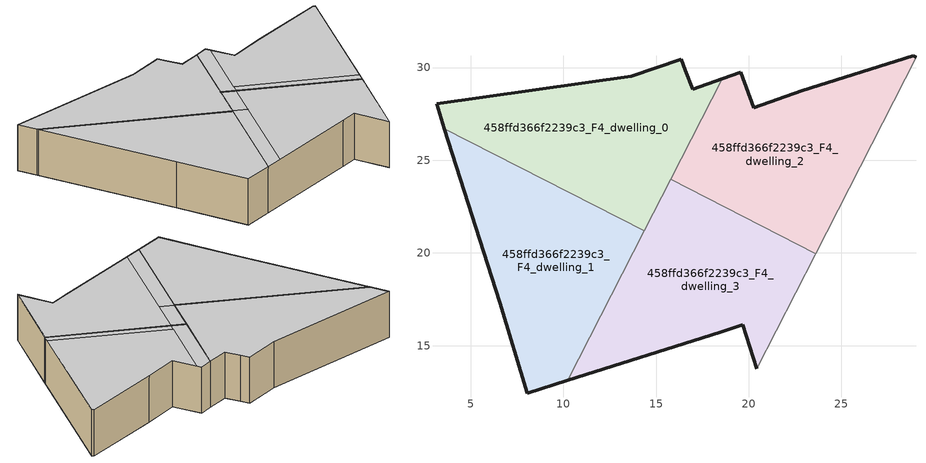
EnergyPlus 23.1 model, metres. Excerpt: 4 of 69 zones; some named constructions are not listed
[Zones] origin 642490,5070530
458ffd366f2239c3_F4_dwelling_0
 floor to 458ffd366f2239c3_F3_dwelling_0 (EU_floor_Construction): 14.37,21.19 18.57,29.39 16.97,28.84 16.57,29.84 16.37,30.44 13.67,29.54 3.16,28.04 3.58,26.71 z12
 wall outside (EU_wall_Construction): 3.58,26.71 3.16,28.04 13.67,29.54 16.37,30.44 16.57,29.84 16.97,28.84 18.57,29.39 z12:15
 wall to 458ffd366f2239c3_F4_dwelling_1 (EU_wall_Construction): 14.37,21.19 3.58,26.71 z12:15
 wall to 458ffd366f2239c3_F4_dwelling_2 (EU_wall_Construction): 18.57,29.39 15.79,23.96 z12:15
 wall to 458ffd366f2239c3_F4_dwelling_3 (EU_wall_Construction): 15.79,23.96 14.37,21.19 z12:15
 ceiling to 458ffd366f2239c3_F5_dwelling_0 (EU_floor_Construction): 18.57,29.39 14.39,21.22 3.57,26.76 3.16,28.04 13.67,29.54 16.37,30.44 16.57,29.84 16.97,28.84 z15
 ceiling to 458ffd366f2239c3_F5_dwelling_1 (EU_floor_Construction): 14.39,21.22 14.37,21.19 3.58,26.71 3.57,26.76 z15
458ffd366f2239c3_F4_dwelling_1
 floor to 458ffd366f2239c3_F3_dwelling_1 (EU_floor_Construction): 10.24,13.12 14.37,21.19 3.58,26.71 6.56,17.33 8.06,12.43 z12
 wall outside (EU_wall_Construction): 10.24,13.12 8.06,12.43 6.56,17.33 3.58,26.71 z12:15
 wall to 458ffd366f2239c3_F4_dwelling_3 (EU_wall_Construction): 14.37,21.19 10.24,13.12 z12:15
 ceiling to 458ffd366f2239c3_F5_dwelling_1 (EU_floor_Construction): 14.37,21.19 10.25,13.12 8.06,12.43 6.56,17.33 3.58,26.71 z15
458ffd366f2239c3_F4_dwelling_2
 floor to 458ffd366f2239c3_F3_dwelling_2 (EU_floor_Construction): 23.61,19.96 29.02,30.54 28.88,30.64 22.87,28.74 20.27,27.84 19.57,29.74 18.57,29.39 15.79,23.96 z12
 wall outside (EU_wall_Construction): 18.57,29.39 19.57,29.74 20.27,27.84 22.87,28.74 28.88,30.64 29.02,30.54 z12:15
 wall to 458ffd366f2239c3_F4_dwelling_3 (EU_wall_Construction): 23.61,19.96 15.79,23.96 z12:15
 wall to 458ffd366f2239c3_F4_dwelling_4 (EU_wall_Construction): 29.02,30.54 23.61,19.96 z12:15
 ceiling to 458ffd366f2239c3_F5_dwelling_2 (EU_floor_Construction): 29.02,30.54 23.9,20.52 16.95,24.08 19.69,29.42 20.27,27.84 22.87,28.74 28.88,30.64 z15
 ceiling to 458ffd366f2239c3_F5_dwelling_0 (EU_floor_Construction): 19.57,29.74 19.69,29.42 16.67,23.51 15.79,23.96 18.57,29.39 z15
 ceiling to 458ffd366f2239c3_F5_dwelling_3 (EU_floor_Construction): 23.9,20.52 23.61,19.96 16.67,23.51 16.95,24.07 z15
458ffd366f2239c3_F4_dwelling_3
 floor to 458ffd366f2239c3_F3_dwelling_3 (EU_floor_Construction): 20.44,13.76 23.61,19.96 15.79,23.96 10.24,13.12 18.47,15.73 19.67,16.13 z12
 wall outside (EU_wall_Construction): 20.44,13.76 19.67,16.13 18.47,15.73 10.24,13.12 z12:15
 wall to 458ffd366f2239c3_F4_dwelling_5 (EU_wall_Construction): 23.58,19.91 20.44,13.76 z12:15
 wall to 458ffd366f2239c3_F4_dwelling_4 (EU_wall_Construction): 23.61,19.96 23.58,19.91 z12:15
 ceiling to 458ffd366f2239c3_F5_dwelling_3 (EU_floor_Construction): 23.61,19.96 20.44,13.77 19.67,16.13 18.47,15.73 18.41,15.71 11.56,13.54 16.66,23.51 z15
 ceiling to 458ffd366f2239c3_F5_dwelling_1 (EU_floor_Construction): 15.27,20.78 11.56,13.54 10.25,13.12 14.39,21.22 z15
 ceiling to 458ffd366f2239c3_F5_dwelling_0 (EU_floor_Construction): 16.66,23.51 15.27,20.78 14.39,21.22 15.79,23.96 z15
[HVACTEMPLATE:THERMOSTAT] Constant Heating Setpoint=20; Constant Cooling Setpoint=50
EU_HeatOnly_458ffd366f2239c3_F1_dwelling_5; EU_HeatOnly_458ffd366f2239c3_F1_dwelling_6; EU_HeatOnly_458ffd366f2239c3_F1_dwelling_7; EU_HeatOnly_458ffd366f2239c3_F1_dwelling_8; EU_HeatOnly_458ffd366f2239c3_F2_dwelling_0; EU_HeatOnly_458ffd366f2239c3_F2_dwelling_1; EU_HeatOnly_458ffd366f2239c3_F2_dwelling_2; EU_HeatOnly_458ffd366f2239c3_F2_dwelling_3; EU_HeatOnly_458ffd366f2239c3_F2_dwelling_4; EU_HeatOnly_458ffd366f2239c3_F2_dwelling_5; EU_HeatOnly_458ffd366f2239c3_F2_dwelling_6; EU_HeatOnly_458ffd366f2239c3_F2_dwelling_7; EU_HeatOnly_458ffd366f2239c3_F2_dwelling_8; EU_HeatOnly_458ffd366f2239c3_F3_dwelling_0; EU_HeatOnly_458ffd366f2239c3_F3_dwelling_1; EU_HeatOnly_458ffd366f2239c3_F3_dwelling_2; EU_HeatOnly_458ffd366f2239c3_F3_dwelling_3; EU_HeatOnly_458ffd366f2239c3_F3_dwelling_4; EU_HeatOnly_458ffd366f2239c3_F3_dwelling_5; EU_HeatOnly_458ffd366f2239c3_F3_dwelling_6; EU_HeatOnly_458ffd366f2239c3_F3_dwelling_7; EU_HeatOnly_458ffd366f2239c3_F3_dwelling_8; EU_HeatOnly_458ffd366f2239c3_F4_dwelling_0; EU_HeatOnly_458ffd366f2239c3_F4_dwelling_1; EU_HeatOnly_458ffd366f2239c3_F4_dwelling_2; EU_HeatOnly_458ffd366f2239c3_F4_dwelling_3; EU_HeatOnly_458ffd366f2239c3_F4_dwelling_4; EU_HeatOnly_458ffd366f2239c3_F4_dwelling_5; EU_HeatOnly_458ffd366f2239c3_F4_dwelling_6; EU_HeatOnly_458ffd366f2239c3_F4_dwelling_7; EU_HeatOnly_458ffd366f2239c3_F4_dwelling_8; EU_HeatOnly_458ffd366f2239c3_F5_dwelling_0; EU_HeatOnly_458ffd366f2239c3_F5_dwelling_1; EU_HeatOnly_458ffd366f2239c3_F5_dwelling_2; EU_HeatOnly_458ffd366f2239c3_F5_dwelling_3; EU_HeatOnly_458ffd366f2239c3_F5_dwelling_4; EU_HeatOnly_458ffd366f2239c3_F5_dwelling_5; EU_HeatOnly_458ffd366f2239c3_F5_dwelling_6; EU_HeatOnly_458ffd366f2239c3_F5_dwelling_7; EU_HeatOnly_458ffd366f2239c3_F6_dwelling_0; EU_HeatOnly_458ffd366f2239c3_F6_dwelling_1; EU_HeatOnly_458ffd366f2239c3_F6_dwelling_2; EU_HeatOnly_458ffd366f2239c3_F6_dwelling_3; EU_HeatOnly_458ffd366f2239c3_F6_dwelling_4; EU_HeatOnly_458ffd366f2239c3_F6_dwelling_5; EU_HeatOnly_458ffd366f2239c3_F6_dwelling_6; EU_HeatOnly_458ffd366f2239c3_F6_dwelling_7; EU_HeatOnly_458ffd366f2239c3_F7_dwelling_0; EU_HeatOnly_458ffd366f2239c3_F7_dwelling_1; EU_HeatOnly_458ffd366f2239c3_F7_dwelling_2; EU_HeatOnly_458ffd366f2239c3_F7_dwelling_3; EU_HeatOnly_458ffd366f2239c3_F7_dwelling_4; EU_HeatOnly_458ffd366f2239c3_F7_dwelling_5; EU_HeatOnly_458ffd366f2239c3_F7_dwelling_6; EU_HeatOnly_458ffd366f2239c3_F7_dwelling_7
[SCHEDULE:FILE] Column Number=1; Rows to Skip at Top=0; Number of Hours of Data=8760; Column Separator=Comma; Interpolate to Timestep=No; Minutes per Item=60; Adjust Schedule for Daylight Savings=Yes
Name | File
EU_Step8_GainSchedule_458ffd366f2239c3_F7_dwelling_4_f000 | ../../schedules/458ffd366f2239c3/458ffd366f2239c3_F7_dwelling_4_f000_gain.csv
EU_Step8_GainSchedule_458ffd366f2239c3_F7_dwelling_5_f000 | ../../schedules/458ffd366f2239c3/458ffd366f2239c3_F7_dwelling_5_f000_gain.csv
EU_Step8_GainSchedule_458ffd366f2239c3_F7_dwelling_6_f000 | ../../schedules/458ffd366f2239c3/458ffd366f2239c3_F7_dwelling_6_f000_gain.csv
EU_Step8_GainSchedule_458ffd366f2239c3_F7_dwelling_7_f000 | ../../schedules/458ffd366f2239c3/458ffd366f2239c3_F7_dwelling_7_f000_gain.csv
